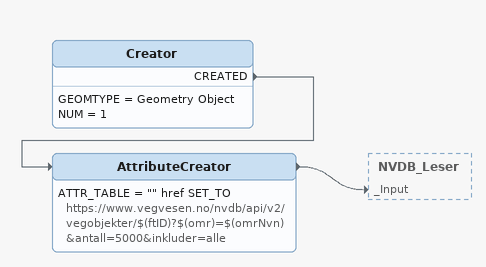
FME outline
Creator
    GEOMTYPE = Geometry Object
    NUM = 1
    CREATED -> AttributeCreator
AttributeCreator
    ATTR_TABLE = "" href SET_TO https://www.vegvesen.no/nvdb/api/v2/vegobjekter/$(ftID)?$(omr)=$(omrNvn)&antall=5000&inkluder=alle
    -> NVDB_Leser [_Input]
